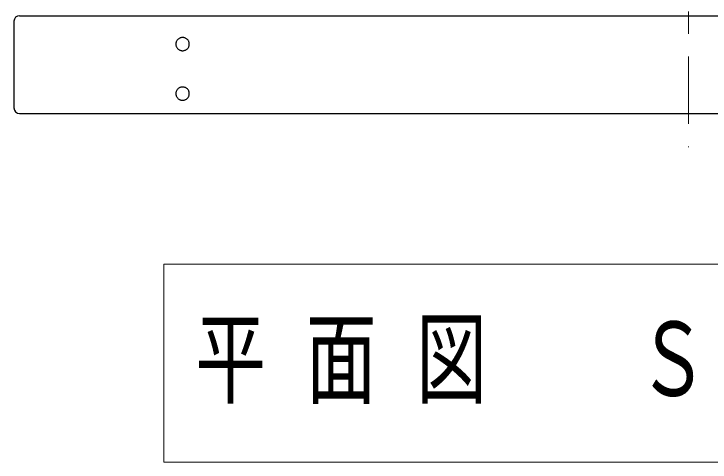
# Model space of a CAD drawing. Units: millimetres on the paper, scale 1:20. Extents: x -365 to 12, y -47 to 257.
# Drawn here: x -286.37 to -255.41, y 179.59 to 199.5 of the extents above; entities that cross this region are included whole.
import ezdxf

# ---------------------------------------------------------------- set-up
doc = ezdxf.new("R2010")
doc.units = ezdxf.units.MM
doc.linetypes.add('USER2', pattern=[6, 3, -1, 1, -1])
doc.layers.add('LY_1', color=7, linetype='Continuous', lineweight=25)
doc.styles.add('ＭＳ ゴシック', font='')
doc.styles.get('ＭＳ ゴシック').set_extended_font_data('MS Gothic')

msp = doc.modelspace()

# ---------------------------------------------------------------- linework, layer by layer
at = {"layer": 'LY_1', "linetype": 'USER2', "lineweight": 13}
msp.add_line((-256.367, 227.61), (-256.367, 193.572), dxfattribs=at)
at = {"layer": 'LY_1', "color": 4}
for p, q in [((-286.117, 199.42), (-226.617, 199.42)), ((-286.367, 199.17), (-286.367, 195.322)), ((-286.117, 195.072), (-226.617, 195.072))]:
    msp.add_line(p, q, dxfattribs=at)
at = {"layer": 'LY_1', "lineweight": 13}
for p, q in [((-279.704, 188.386), (-279.704, 179.586)), ((-231.904, 188.386), (-279.704, 188.386)), ((-279.704, 179.586), (-231.904, 179.586))]:
    msp.add_line(p, q, dxfattribs=at)
at = {"layer": 'LY_1', "color": 4}
for points in [[(-278.567, 198.158), (-278.568, 198.183), (-278.572, 198.209), (-278.578, 198.234), (-278.585, 198.258), (-278.595, 198.282), (-278.608, 198.304), (-278.622, 198.326), (-278.638, 198.346), (-278.655, 198.365), (-278.675, 198.383), (-278.695, 198.398), (-278.717, 198.412), (-278.741, 198.424), (-278.765, 198.434), (-278.79, 198.441), (-278.815, 198.447), (-278.841, 198.45), (-278.867, 198.451), (-278.894, 198.45), (-278.919, 198.447), (-278.945, 198.441), (-278.97, 198.434), (-278.994, 198.424), (-279.017, 198.412), (-279.039, 198.398), (-279.06, 198.383), (-279.08, 198.365), (-279.097, 198.346), (-279.113, 198.326), (-279.127, 198.304), (-279.139, 198.282), (-279.149, 198.258), (-279.157, 198.234), (-279.163, 198.209), (-279.166, 198.183), (-279.167, 198.158), (-279.166, 198.132), (-279.163, 198.107), (-279.157, 198.082), (-279.149, 198.057), (-279.139, 198.034), (-279.127, 198.011), (-279.113, 197.989), (-279.097, 197.969), (-279.08, 197.95), (-279.06, 197.933), (-279.039, 197.917), (-279.017, 197.904), (-278.994, 197.892), (-278.97, 197.882), (-278.945, 197.874), (-278.919, 197.869), (-278.894, 197.865), (-278.867, 197.864), (-278.841, 197.865), (-278.815, 197.869), (-278.79, 197.874), (-278.765, 197.882), (-278.741, 197.892), (-278.717, 197.904), (-278.695, 197.917), (-278.675, 197.933), (-278.655, 197.95), (-278.638, 197.969), (-278.622, 197.989), (-278.608, 198.011), (-278.595, 198.034), (-278.585, 198.057), (-278.578, 198.082), (-278.572, 198.107), (-278.568, 198.132)], [(-278.567, 195.957), (-278.568, 195.983), (-278.572, 196.008), (-278.578, 196.033), (-278.585, 196.057), (-278.595, 196.081), (-278.608, 196.104), (-278.622, 196.125), (-278.638, 196.146), (-278.655, 196.164), (-278.675, 196.182), (-278.695, 196.197), (-278.717, 196.211), (-278.741, 196.223), (-278.765, 196.233), (-278.79, 196.24), (-278.815, 196.246), (-278.841, 196.249), (-278.867, 196.25), (-278.894, 196.249), (-278.919, 196.246), (-278.945, 196.24), (-278.97, 196.233), (-278.994, 196.223), (-279.017, 196.211), (-279.039, 196.197), (-279.06, 196.182), (-279.08, 196.164), (-279.097, 196.146), (-279.113, 196.125), (-279.127, 196.104), (-279.139, 196.081), (-279.149, 196.057), (-279.157, 196.033), (-279.163, 196.008), (-279.166, 195.983), (-279.167, 195.957), (-279.166, 195.931), (-279.163, 195.906), (-279.157, 195.881), (-279.149, 195.857), (-279.139, 195.833), (-279.127, 195.81), (-279.113, 195.789), (-279.097, 195.768), (-279.08, 195.749), (-279.06, 195.732), (-279.039, 195.717), (-279.017, 195.703), (-278.994, 195.691), (-278.97, 195.681), (-278.945, 195.673), (-278.919, 195.668), (-278.894, 195.665), (-278.867, 195.663), (-278.841, 195.665), (-278.815, 195.668), (-278.79, 195.673), (-278.765, 195.681), (-278.741, 195.691), (-278.717, 195.703), (-278.695, 195.717), (-278.675, 195.732), (-278.655, 195.749), (-278.638, 195.768), (-278.622, 195.789), (-278.608, 195.81), (-278.595, 195.833), (-278.585, 195.857), (-278.578, 195.881), (-278.572, 195.906), (-278.568, 195.931)]]:
    msp.add_lwpolyline(points, close=True, dxfattribs=at)
for centre, start, end in [((-286.117, 199.17), 90, 180), ((-286.117, 195.322), 180, 270)]:
    msp.add_arc(centre, 0.25, start, end, dxfattribs=at)

# ---------------------------------------------------------------- texts
at = {"layer": 'LY_1', "insert": (-278.304, 183.986), "char_height": 3.299, "attachment_point": 4, "style": 'ＭＳ ゴシック'}
msp.add_mtext('\\T1.56;\\W0.7;平面図\u3000Ｓ＝１／20', dxfattribs=at)

doc.saveas('drawing.dxf')
